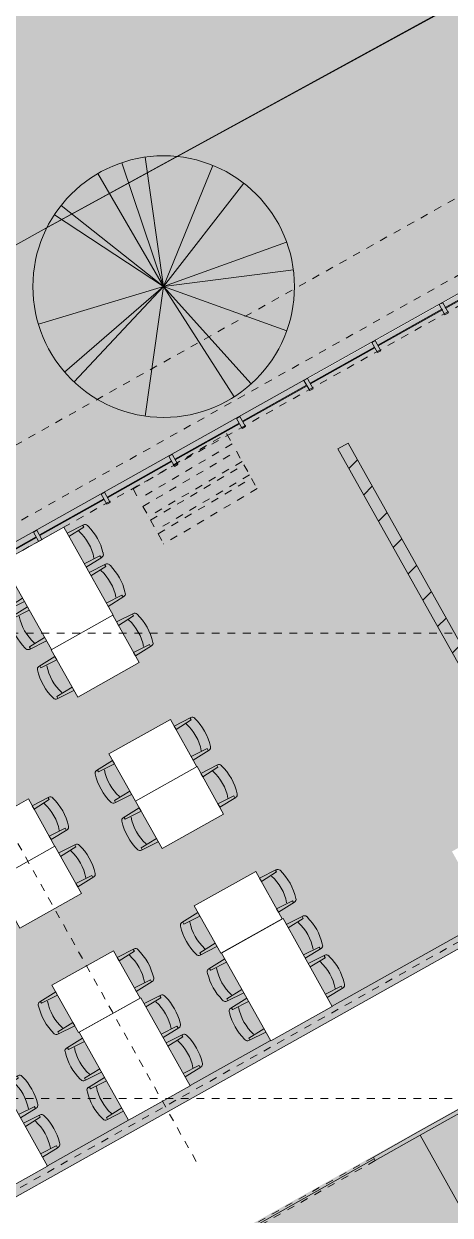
# Model space of a CAD drawing. Header units: metres. Extents: x -11.7 to 73.2, y 41.7 to 99.3.
# Drawn here: x 26.66 to 32.16, y 63.12 to 78.48 of the extents above; entities that cross this region are included whole.
import ezdxf

# ---------------------------------------------------------------- set-up
doc = ezdxf.new("R2010")
doc.units = ezdxf.units.M
for name, pattern in [('Basculante', [0.004, 0.0025, -0.0015]), ('LíneaDeRejilla', [0.021, 0.012, -0.003, 0.003, -0.003]), ('Oculto', [0.006, 0.004, -0.002]), ('Overhead', [0.004, 0.0025, -0.0015])]:
    doc.linetypes.add(name, pattern=pattern)
for name, color, linetype, lineweight in [('A-BRND', 11, 'Continuous', 5), ('A-DETL-GENF', 92, 'Continuous', 5), ('A-DETL-LNOC', 90, 'Oculto', 5), ('A-FLOR-PROY', 1, 'Overhead', 5), ('A-GLAZ-CURT', 52, 'Continuous', 9), ('A-GLAZ-CWMG', 51, 'Continuous', 13), ('A-MURO-ACHU', 111, 'Continuous', 9), ('A-PISO', 51, 'Continuous', 9), ('A-PISO-ACHU', 8, 'Continuous', 9), ('A-PISO-RAMP', 51, 'Continuous', 5), ('A-PSAJ-ARBOL', 71, 'Continuous', 5), ('A-VENT-CORT', 52, 'Continuous', 5), ('A-VENT-CORT-MARC', 51, 'Continuous', 5), ('A-WALL', 113, 'Continuous', 18), ('S-REJI', 1, 'Continuous', 5)]:
    doc.layers.add(name, color=color, linetype=linetype, lineweight=lineweight)

# ---------------------------------------------------------------- blocks, each defined once
blk = doc.blocks.new('M_RPC Tree - Deciduous - Scarlet Oak - 6 mts-1356157-Nivel 1')
at = {"layer": 'A-PSAJ-ARBOL'}
for q in [(-0.539, 1.598), (-0.239, 1.669), (0.634, 1.563), (-0.848, 1.458), (1.032, 1.334), (-1.409, 0.927), (-1.323, 1.046), (1.585, 0.575), (1.673, 0.215), (-1.615, -0.485), (-1.277, -1.101), (-1.155, -1.229), (-0.24, -1.669), (0.91, -1.42), (1.129, -1.253), (1.587, -0.57)]:
    blk.add_line((0, 0), q, dxfattribs=at)
for start, end in [(360, 180), (180, 360)]:
    blk.add_arc((0, 0), 1.687, start, end, dxfattribs=at)
blk = doc.blocks.new('Panel de sistema - Vidrio-10-1633758-Nivel 1')
at = {"layer": 'A-GLAZ-CURT'}
for p, q in [((0.475, 0.005), (-0.475, 0.005)), ((-0.475, 0.005), (-0.475, -0.005)), ((0.475, -0.005), (0.475, 0.005)), ((-0.475, -0.005), (0.475, -0.005))]:
    blk.add_line(p, q, dxfattribs=at)
blk = doc.blocks.new('Montante rectangular - 50x150-V2-Nivel 1')
at = {"layer": 'A-GLAZ-CWMG'}
for p, q in [((-0.025, 0.075), (0.025, 0.075)), ((-0.025, -0.075), (-0.025, 0.075)), ((0.025, 0.075), (0.025, -0.075)), ((0.025, -0.075), (-0.025, -0.075))]:
    blk.add_line(p, q, dxfattribs=at)
blk = doc.blocks.new('Montante rectangular - 50x150-1633746-Nivel 1')
at = {"layer": 'A-GLAZ-CWMG'}
for p, q in [((-0.025, 0.075), (0.025, 0.075)), ((-0.025, -0.075), (-0.025, 0.075)), ((0.025, 0.075), (0.025, -0.075)), ((0.025, -0.075), (-0.025, -0.075))]:
    blk.add_line(p, q, dxfattribs=at)
blk = doc.blocks.new('Montante rectangular - 50x150-V3-Nivel 1')
at = {"layer": 'A-GLAZ-CWMG'}
for p, q in [((-0.025, -0.075), (-0.025, 0.062)), ((0.025, 0.062), (0.025, -0.075)), ((0.025, -0.075), (-0.025, -0.075))]:
    blk.add_line(p, q, dxfattribs=at)
blk = doc.blocks.new('Top Rail Type - Top Rail_Internal_-V35-Nivel 1')
at = {"layer": 'A-BRND'}
for p, q in [((32.792, 64.78), (31.746, 64.192)), ((32.816, 64.737), (31.77, 64.149)), ((31.746, 64.192), (31.166, 63.866)), ((31.77, 64.149), (31.19, 63.823)), ((31.19, 63.823), (31.166, 63.866))]:
    blk.add_line(p, q, dxfattribs=at)
at = {"layer": 'A-BRND', "linetype": 'Basculante'}
for p, q in [((31.166, 63.866), (27.752, 61.947)), ((31.19, 63.823), (27.776, 61.903)), ((31.19, 63.823), (31.166, 63.866))]:
    blk.add_line(p, q, dxfattribs=at)
blk = doc.blocks.new('MesadeComedor 4p Parametrica-Planta - Mesa de Comedor de 4 Puestos-V37-Nivel 1')
at = {"layer": 'A-DETL-GENF'}
for p, q in [((-0.617, 0.694), (-0.628, 0.455)), ((-0.615, 0.682), (-0.59, 0.682)), ((-0.589, 0.681), (-0.579, 0.455)), ((-0.57, 0.738), (-0.587, 0.733)), ((-0.167, 0.733), (-0.184, 0.738)), ((-0.166, 0.681), (-0.176, 0.455)), ((-0.136, 0.682), (-0.165, 0.682)), ((-0.127, 0.455), (-0.137, 0.694)), ((-0.037, 0.694), (-0.048, 0.455)), ((-0.035, 0.682), (-0.01, 0.682)), ((-0.009, 0.681), (0.001, 0.455)), ((0.01, 0.738), (-0.007, 0.733)), ((0.413, 0.733), (0.396, 0.738)), ((0.414, 0.681), (0.404, 0.455)), ((0.444, 0.682), (0.415, 0.682)), ((0.453, 0.455), (0.443, 0.694)), ((0.585, 0.455), (-0.715, 0.455)), ((-0.715, 0.455), (-0.715, -0.455)), ((0.585, -0.455), (0.585, 0.455)), ((-0.715, -0.455), (0.585, -0.455)), ((-0.628, -0.455), (-0.617, -0.698)), ((-0.589, -0.685), (-0.579, -0.455)), ((-0.166, -0.685), (-0.176, -0.455)), ((-0.137, -0.698), (-0.127, -0.455)), ((-0.048, -0.455), (-0.037, -0.698)), ((-0.009, -0.685), (0.001, -0.455)), ((0.414, -0.685), (0.404, -0.455)), ((0.443, -0.698), (0.453, -0.455)), ((-0.615, -0.686), (-0.59, -0.686)), ((-0.587, -0.736), (-0.57, -0.741)), ((-0.184, -0.741), (-0.167, -0.736)), ((-0.136, -0.686), (-0.165, -0.686)), ((-0.035, -0.686), (-0.01, -0.686)), ((-0.007, -0.736), (0.01, -0.741)), ((0.396, -0.741), (0.413, -0.736)), ((0.444, -0.686), (0.415, -0.686))]:
    blk.add_line(p, q, dxfattribs=at)
for centre, radius, start, end in [((-0.576, 0.693), 0.0417, 106.4199, 177.4596), ((-0.59, 0.681), 0.00104, 2.5404, 90), ((-0.377, 0.006), 0.627, 71.5812, 108.4188), ((-0.377, 0.043), 0.721, 74.4748, 105.5252), ((-0.179, 0.693), 0.0417, 2.5404, 73.5801), ((-0.165, 0.681), 0.00104, 90, 177.4596), ((0.004, 0.693), 0.0417, 106.4199, 177.4596), ((-0.01, 0.681), 0.00104, 2.5404, 90), ((0.203, 0.006), 0.627, 71.5812, 108.4188), ((0.203, 0.043), 0.721, 74.4748, 105.5252), ((0.401, 0.693), 0.0417, 2.5404, 73.5801), ((0.415, 0.681), 0.00104, 90, 177.4596), ((-0.377, -0.01), 0.627, 251.5812, 288.4188), ((0.203, -0.01), 0.627, 251.5812, 288.4188), ((-0.576, -0.696), 0.0417, 182.5404, 253.5801), ((-0.59, -0.685), 0.00104, 270, 357.4596), ((-0.377, -0.046), 0.721, 254.4748, 285.5252), ((-0.179, -0.696), 0.0417, 286.4199, 357.4596), ((-0.165, -0.685), 0.00104, 182.5404, 270), ((0.004, -0.696), 0.0417, 182.5404, 253.5801), ((-0.01, -0.685), 0.00104, 270, 357.4596), ((0.203, -0.046), 0.721, 254.4748, 285.5252), ((0.401, -0.696), 0.0417, 286.4199, 357.4596), ((0.415, -0.685), 0.00104, 182.5404, 270)]:
    blk.add_arc(centre, radius, start, end, dxfattribs=at)
blk = doc.blocks.new('MesadeComedor 2p Parametrica-Planta - Mesa de Comedor Pequeña de 2 Puestos-V38-Nivel 1')
at = {"layer": 'A-DETL-GENF'}
for p, q in [((-0.616, 0.455), (-0.605, 0.698)), ((-0.605, 0.686), (-0.577, 0.686)), ((-0.577, 0.686), (-0.566, 0.455)), ((-0.164, 0.455), (-0.153, 0.685)), ((-0.153, 0.685), (-0.125, 0.685)), ((-0.125, 0.698), (-0.114, 0.455)), ((-0.015, 0.455), (-0.715, 0.455)), ((-0.715, 0.455), (-0.715, -0.455)), ((-0.715, 0.455), (-0.015, 0.455)), ((-0.715, -0.455), (-0.715, 0.455)), ((-0.566, 0.455), (-0.616, 0.455)), ((-0.114, 0.455), (-0.164, 0.455)), ((-0.715, -0.455), (-0.015, -0.455)), ((-0.015, -0.455), (-0.715, -0.455)), ((-0.566, -0.455), (-0.616, -0.455)), ((-0.616, -0.455), (-0.605, -0.698)), ((-0.577, -0.686), (-0.566, -0.455)), ((-0.114, -0.455), (-0.164, -0.455)), ((-0.164, -0.455), (-0.153, -0.685)), ((-0.125, -0.698), (-0.114, -0.455)), ((-0.605, -0.686), (-0.577, -0.686)), ((-0.153, -0.685), (-0.125, -0.685))]:
    blk.add_line(p, q, dxfattribs=at)
for centre, radius, start, end in [((-0.563, 0.696), 0.0417, 106.4199, 177.4596), ((-0.365, 0.023), 0.743, 73.5801, 106.4199), ((-0.365, 0.01), 0.627, 71.5812, 108.4188), ((-0.167, 0.696), 0.0417, 2.5404, 73.5801), ((-0.365, -0.01), 0.627, 251.5812, 288.4188), ((-0.563, -0.696), 0.0417, 182.5404, 253.5801), ((-0.365, -0.023), 0.743, 253.5801, 286.4199), ((-0.167, -0.696), 0.0417, 286.4199, 357.4596)]:
    blk.add_arc(centre, radius, start, end, dxfattribs=at)
blk = doc.blocks.new('MesadeComedor 2p Parametrica-Planta - Mesa de Comedor Pequeña de 2 Puestos-V39-Nivel 1')
at = {"layer": 'A-DETL-GENF'}
for p, q in [((-0.616, 0.455), (-0.605, 0.698)), ((-0.605, 0.686), (-0.577, 0.686)), ((-0.577, 0.686), (-0.566, 0.455)), ((-0.164, 0.455), (-0.153, 0.685)), ((-0.153, 0.685), (-0.125, 0.685)), ((-0.125, 0.698), (-0.114, 0.455)), ((-0.015, 0.455), (-0.715, 0.455)), ((-0.715, 0.455), (-0.715, -0.455)), ((-0.715, 0.455), (-0.015, 0.455)), ((-0.715, -0.455), (-0.715, 0.455)), ((-0.566, 0.455), (-0.616, 0.455)), ((-0.114, 0.455), (-0.164, 0.455)), ((-0.015, -0.455), (-0.015, 0.455)), ((-0.015, 0.455), (-0.015, -0.455)), ((-0.715, -0.455), (-0.015, -0.455)), ((-0.015, -0.455), (-0.715, -0.455)), ((-0.566, -0.455), (-0.616, -0.455)), ((-0.616, -0.455), (-0.605, -0.698)), ((-0.577, -0.686), (-0.566, -0.455)), ((-0.114, -0.455), (-0.164, -0.455)), ((-0.164, -0.455), (-0.153, -0.685)), ((-0.125, -0.698), (-0.114, -0.455)), ((-0.605, -0.686), (-0.577, -0.686)), ((-0.153, -0.685), (-0.125, -0.685))]:
    blk.add_line(p, q, dxfattribs=at)
for centre, radius, start, end in [((-0.563, 0.696), 0.0417, 106.4199, 177.4596), ((-0.365, 0.023), 0.743, 73.5801, 106.4199), ((-0.365, 0.01), 0.627, 71.5812, 108.4188), ((-0.167, 0.696), 0.0417, 2.5404, 73.5801), ((-0.365, -0.01), 0.627, 251.5812, 288.4188), ((-0.563, -0.696), 0.0417, 182.5404, 253.5801), ((-0.365, -0.023), 0.743, 253.5801, 286.4199), ((-0.167, -0.696), 0.0417, 286.4199, 357.4596)]:
    blk.add_arc(centre, radius, start, end, dxfattribs=at)
blk = doc.blocks.new('MesadeComedor 4p Parametrica-Planta - Mesa de Comedor de 4 Puestos-V40-Nivel 1')
at = {"layer": 'A-DETL-GENF'}
for p, q in [((-0.617, 0.694), (-0.628, 0.455)), ((-0.615, 0.682), (-0.59, 0.682)), ((-0.589, 0.681), (-0.579, 0.455)), ((-0.57, 0.738), (-0.587, 0.733)), ((-0.167, 0.733), (-0.184, 0.738)), ((-0.166, 0.681), (-0.176, 0.455)), ((-0.136, 0.682), (-0.165, 0.682)), ((-0.127, 0.455), (-0.137, 0.694)), ((-0.037, 0.694), (-0.048, 0.455)), ((-0.035, 0.682), (-0.01, 0.682)), ((-0.009, 0.681), (0.001, 0.455)), ((0.01, 0.738), (-0.007, 0.733)), ((0.413, 0.733), (0.396, 0.738)), ((0.414, 0.681), (0.404, 0.455)), ((0.444, 0.682), (0.415, 0.682)), ((0.453, 0.455), (0.443, 0.694)), ((0.585, 0.455), (-0.715, 0.455)), ((-0.715, 0.455), (-0.715, -0.455)), ((0.585, 0.451), (0.585, 0.455)), ((-0.715, -0.455), (0.583, -0.455)), ((-0.628, -0.455), (-0.617, -0.698)), ((-0.589, -0.685), (-0.579, -0.455)), ((-0.166, -0.685), (-0.176, -0.455)), ((-0.137, -0.698), (-0.127, -0.455)), ((-0.048, -0.455), (-0.037, -0.698)), ((-0.009, -0.685), (0.001, -0.455)), ((0.414, -0.685), (0.404, -0.455)), ((0.443, -0.698), (0.453, -0.455)), ((-0.615, -0.686), (-0.59, -0.686)), ((-0.587, -0.736), (-0.57, -0.741)), ((-0.184, -0.741), (-0.167, -0.736)), ((-0.136, -0.686), (-0.165, -0.686)), ((-0.035, -0.686), (-0.01, -0.686)), ((-0.007, -0.736), (0.01, -0.741)), ((0.396, -0.741), (0.413, -0.736)), ((0.444, -0.686), (0.415, -0.686))]:
    blk.add_line(p, q, dxfattribs=at)
for centre, radius, start, end in [((-0.576, 0.693), 0.0417, 106.4199, 177.4596), ((-0.59, 0.681), 0.00104, 2.5404, 90), ((-0.377, 0.006), 0.627, 71.5812, 108.4188), ((-0.377, 0.043), 0.721, 74.4748, 105.5252), ((-0.179, 0.693), 0.0417, 2.5404, 73.5801), ((-0.165, 0.681), 0.00104, 90, 177.4596), ((0.004, 0.693), 0.0417, 106.4199, 177.4596), ((-0.01, 0.681), 0.00104, 2.5404, 90), ((0.203, 0.006), 0.627, 71.5812, 108.4188), ((0.203, 0.043), 0.721, 74.4748, 105.5252), ((0.401, 0.693), 0.0417, 2.5404, 73.5801), ((0.415, 0.681), 0.00104, 90, 177.4596), ((-0.377, -0.01), 0.627, 251.5812, 288.4188), ((0.203, -0.01), 0.627, 251.5812, 288.4188), ((-0.576, -0.696), 0.0417, 182.5404, 253.5801), ((-0.59, -0.685), 0.00104, 270, 357.4596), ((-0.377, -0.046), 0.721, 254.4748, 285.5252), ((-0.179, -0.696), 0.0417, 286.4199, 357.4596), ((-0.165, -0.685), 0.00104, 182.5404, 270), ((0.004, -0.696), 0.0417, 182.5404, 253.5801), ((-0.01, -0.685), 0.00104, 270, 357.4596), ((0.203, -0.046), 0.721, 254.4748, 285.5252), ((0.401, -0.696), 0.0417, 286.4199, 357.4596), ((0.415, -0.685), 0.00104, 182.5404, 270)]:
    blk.add_arc(centre, radius, start, end, dxfattribs=at)

msp = doc.modelspace()

# ---------------------------------------------------------------- hatches: boundary and pattern name
at = {"layer": 'A-DETL-GENF'}
for color, points in [(7, [(33.895, 67.471), (35.022, 68.106), (34.47, 69.092), (34.601, 69.166), (35.081, 68.308), (40.701, 71.459), (40.555, 71.72), (40.685, 71.794), (40.905, 71.401), (41.995, 72.014), (41.337, 73.188), (40.944, 72.968), (40.871, 73.099), (41.264, 73.319), (40.677, 74.365), (39.586, 73.754), (40.245, 72.579), (40.115, 72.505), (37.687, 76.836), (37.818, 76.909), (39.513, 73.885), (40.603, 74.496), (38.46, 78.32), (38.526, 78.357), (38.465, 78.465), (30.298, 73.887), (33.341, 68.459), (33.685, 68.652), (33.758, 68.521), (33.414, 68.329), (33.894, 67.473)]), (10, [(51.012, 55.917), (54.381, 55.919), (54.381, 73.997), (49.207, 71.088), (47.969, 73.285), (26.695, 61.379), (27.997, 59.062), (49.236, 71.036), (49.236, 55.917), (49.279, 55.917)])]:
    msp.add_hatch(color=color, dxfattribs=at).paths.add_polyline_path(points, flags=0)
h = msp.add_hatch(color=7, dxfattribs=at)
h.paths.add_polyline_path([(25.241, 62.621), (26.287, 63.209), (26.217, 63.334), (26.17, 63.307), (25.727, 64.098), (25.6, 64.027), (25.551, 64.114), (25.678, 64.185), (25.535, 64.441), (26.328, 64.886), (26.964, 63.758), (28.008, 64.344), (27.373, 65.477), (28.167, 65.922), (28.803, 64.789), (29.84, 65.37), (29.207, 66.499), (30.001, 66.944), (30.634, 65.815), (32.66, 66.951), (32.18, 67.809), (32.311, 67.882), (32.865, 66.894), (33.894, 67.473), (33.414, 68.329), (33.169, 68.191), (33.096, 68.322), (33.341, 68.459), (30.292, 73.898), (21.638, 69.049), (25.241, 62.622)], flags=0)
h.paths.add_polyline_path([(25.532, 64.446), (25.19, 65.056), (25.984, 65.501), (26.326, 64.891), (25.535, 64.447)], flags=0)
h.paths.add_polyline_path([(27.364, 65.473), (27.021, 66.084), (27.815, 66.529), (28.157, 65.918), (27.373, 65.479)], flags=0)
h.paths.add_polyline_path([(24.781, 65.787), (24.095, 67.007), (24.889, 67.452), (25.574, 66.232), (24.817, 65.807)], flags=0)
h.paths.add_polyline_path([(29.198, 66.496), (28.856, 67.106), (29.65, 67.551), (29.992, 66.941), (29.207, 66.501)], flags=0)
h.paths.add_polyline_path([(26.609, 66.82), (25.923, 68.041), (26.717, 68.486), (27.403, 67.265), (26.729, 66.888)], flags=0)
h.paths.add_polyline_path([(23.683, 67.737), (23.34, 68.348), (23.344, 68.35), (22.71, 69.481), (23.504, 69.926), (24.139, 68.792), (24.136, 68.79), (24.476, 68.182), (24.205, 68.03)], flags=0)
h.paths.add_polyline_path([(28.441, 67.847), (27.755, 69.068), (28.549, 69.512), (29.234, 68.292), (28.891, 68.099)], flags=0)
h.paths.add_polyline_path([(25.513, 68.767), (25.171, 69.377), (25.183, 69.384), (24.548, 70.517), (25.342, 70.962), (25.978, 69.828), (25.965, 69.821), (26.307, 69.212), (25.923, 68.996)], flags=0)
h.paths.add_polyline_path([(27.354, 69.798), (27.012, 70.409), (27.015, 70.411), (26.38, 71.543), (27.174, 71.988), (27.808, 70.854), (27.806, 70.852), (28.147, 70.243), (27.403, 69.826)], flags=0)
at = {"layer": 'A-MURO-ACHU', "lineweight": 5}
h = msp.add_hatch(dxfattribs=at)
h.set_pattern_fill('FP_1', color=256, style=0, pattern_type=2)
h.set_pattern_definition([(45, (0, 0), (-0.265165, 0.265165), [])])
h.paths.add_polyline_path([(33.272, 68.429), (33.403, 68.502), (30.84, 73.073), (30.71, 73), (33.126, 68.69)], flags=0)
at = {"layer": 'A-MURO-ACHU'}
msp.add_hatch(color=256, dxfattribs=at).paths.add_polyline_path([(26.419, 63.281), (32.864, 66.896), (32.791, 67.025), (30.634, 65.815), (30.637, 65.81), (29.843, 65.365), (29.84, 65.37), (26.962, 63.757), (26.964, 63.752), (26.348, 63.407), (26.418, 63.283)], flags=0)
at = {"layer": 'A-PISO-ACHU'}
h = msp.add_hatch(color=256, dxfattribs=at)
h.paths.add_polyline_path([(-5.714, 41.658), (19.599, 41.658), (19.605, 42.464), (40.933, 42.478), (40.946, 41.658), (44.914, 41.658), (44.914, 42.48), (49.914, 42.481), (49.914, 42.473), (54.904, 42.467), (54.904, 41.658), (54.914, 41.658), (54.914, 42.487), (58.671, 42.49), (57.849, 43.512), (57.759, 43.633), (57.679, 43.76), (57.608, 43.893), (57.547, 44.031), (57.497, 44.173), (57.458, 44.319), (57.43, 44.467), (57.413, 44.616), (57.408, 44.767), (57.416, 57.285), (57.416, 79.65), (59.917, 86.617), (59.925, 86.624), (59.917, 86.63), (59.917, 92.022), (59.937, 92.025), (59.938, 92.176), (59.913, 92.171), (59.911, 92.211), (59.893, 92.408), (59.857, 92.628), (59.826, 92.772), (59.775, 92.954), (59.72, 93.115), (59.744, 93.126), (59.671, 93.306), (59.587, 93.481), (59.489, 93.654), (59.488, 93.656), (59.386, 93.814), (59.271, 93.971), (59.146, 94.12), (59.012, 94.261), (58.87, 94.394), (58.719, 94.517), (58.562, 94.631), (58.397, 94.735), (58.227, 94.828), (58.05, 94.911), (57.87, 94.983), (57.685, 95.043), (57.496, 95.092), (57.305, 95.129), (57.079, 95.156), (56.886, 95.167), (56.707, 95.167), (56.506, 95.154), (56.311, 95.129), (56.119, 95.092), (55.93, 95.043), (55.744, 94.983), (55.563, 94.911), (55.393, 94.831), (25.532, 78.496), (-2.224, 62.875), (-2.521, 62.641), (-2.81, 62.398), (-3.092, 62.145), (-3.365, 61.884), (-3.63, 61.615), (-3.887, 61.338), (-4.184, 60.991), (-4.425, 60.691), (-4.656, 60.384), (-4.861, 60.093), (-5.072, 59.772), (-5.273, 59.444), (-5.464, 59.111), (-5.601, 58.856), (-5.77, 58.518), (-5.928, 58.175), (-6.075, 57.827), (-6.227, 57.429), (-6.336, 57.118), (26.988, 75.873), (54.461, 90.902), (54.461, 90.864), (54.482, 90.875), (54.482, 87.45), (54.461, 87.439), (54.461, 46.001), (-5.712, 46.001)], flags=0)
h.paths.add_polyline_path([(67.406, 45.89), (67.409, 50.912), (73.16, 50.909), (73.16, 51.904), (68.416, 51.907), (68.415, 93.643), (68.405, 93.658), (68.398, 93.655), (66.287, 95.202), (66.248, 95.297), (66.229, 95.323), (66.151, 95.451), (66.084, 95.584), (66.026, 95.722), (65.979, 95.864), (65.943, 96.009), (65.938, 96.009), (65.891, 96.157), (65.918, 96.156), (65.916, 97.029), (65.889, 97.163), (69.835, 99.325), (65.321, 99.325), (65.213, 99.199), (65.126, 99.017), (65.053, 98.836), (64.992, 98.651), (64.944, 98.462), (64.907, 98.27), (64.884, 98.083), (64.892, 96.089), (64.918, 95.908), (64.958, 95.718), (65.01, 95.53), (65.075, 95.346), (65.151, 95.167), (65.238, 94.993), (65.337, 94.825), (65.447, 94.664), (65.566, 94.511), (67.438, 93.14), (67.412, 55.141), (65.53, 53.447), (65.421, 53.313), (65.321, 53.172), (65.231, 53.023), (65.157, 52.879), (65.108, 52.773), (65.051, 52.623), (65.004, 52.469), (64.968, 52.313), (64.941, 52.154), (64.926, 51.995), (64.92, 50.253), (64.92, 49.186), (64.917, 49.186), (64.913, 47.95), (64.976, 47.772), (65.051, 47.597), (65.137, 47.428), (65.233, 47.265), (65.34, 47.108), (65.456, 46.957), (65.581, 46.815), (65.715, 46.681), (65.858, 46.555), (66.008, 46.439), (66.165, 46.333), (66.328, 46.236), (66.498, 46.151), (66.672, 46.076), (66.851, 46.012), (67.033, 45.96), (67.218, 45.919)], flags=0)
h.paths.add_polyline_path([(20.152, 57.717), (49.236, 57.717), (49.236, 71.036), (27.997, 59.062), (26.695, 61.379), (20.172, 57.728)], flags=0)
h.paths.add_polyline_path([(-9.942, 67.27), (-9.634, 67.277), (-9.331, 67.295), (-9.026, 67.325), (-8.723, 67.366), (-8.422, 67.419), (22.136, 84.617), (49.022, 99.325), (42.771, 99.325), (20.68, 87.24), (-11.749, 68.989), (-11.749, 67.478), (-11.725, 67.475), (-11.434, 67.435), (-11.123, 67.378), (-10.839, 67.317), (-10.554, 67.291), (-10.248, 67.275)], flags=0)
h = msp.add_hatch(color=256, dxfattribs=at)
h.paths.add_polyline_path([(36.012, 46.001), (54.461, 46.001), (54.461, 47.467), (53.111, 47.467), (53.111, 48.267), (31.566, 48.267), (31.566, 48.252), (28.891, 48.252), (28.891, 48.267), (19.841, 48.267), (19.841, 48.252), (17.216, 48.252), (17.216, 48.267), (12.185, 48.267), (12.185, 47.467), (10.835, 47.468), (10.835, 49.341), (7.078, 47.231), (1.251, 57.627), (54.482, 87.45), (54.482, 90.875), (26.928, 75.839), (-5.708, 57.472), (-5.685, 46.001), (30.706, 46.001)], flags=0)
h.paths.add_polyline_path([(54.311, 47.617), (54.311, 48.267), (53.261, 48.267), (53.261, 47.617)], flags=0)

# ---------------------------------------------------------------- linework, layer by layer
at = {"layer": 'A-DETL-LNOC'}
for p, q in [((0.996, 57.315), (42.169, 80.395)), ((28.07, 72.483), (29.274, 73.196)), ((29.274, 73.196), (29.347, 73.064)), ((29.347, 73.064), (28.142, 72.352)), ((28.195, 72.256), (29.4, 72.969)), ((29.473, 72.838), (28.268, 72.125)), ((29.4, 72.969), (29.473, 72.838)), ((28.293, 72.081), (29.497, 72.794)), ((29.57, 72.663), (28.365, 71.95)), ((29.497, 72.794), (29.57, 72.663)), ((28.39, 71.906), (29.594, 72.619)), ((29.594, 72.619), (29.667, 72.488)), ((28.07, 72.483), (28.142, 72.352)), ((29.667, 72.488), (28.462, 71.775)), ((28.195, 72.256), (28.268, 72.125)), ((28.293, 72.081), (28.365, 71.95)), ((28.39, 71.906), (28.462, 71.775))]:
    msp.add_line(p, q, dxfattribs=at)
at = {"layer": 'A-FLOR-PROY'}
msp.add_line((44.077, 82.871), (-1.628, 57.251), dxfattribs=at)
at = {"layer": 'A-PISO'}
for p, q in [((54.482, 90.875), (26.928, 75.839)), ((26.988, 75.873), (54.461, 90.902)), ((1.251, 57.627), (54.482, 87.45)), ((26.988, 75.873), (-6.336, 57.118))]:
    msp.add_line(p, q, dxfattribs=at)
at = {"layer": 'A-PISO-RAMP'}
for p, q in [((31.77, 64.149), (32.338, 63.138)), ((31.178, 63.846), (26.718, 61.338))]:
    msp.add_line(p, q, dxfattribs=at)
at = {"layer": 'A-WALL'}
for p, q in [((30.84, 73.073), (30.71, 73)), ((30.71, 73), (33.272, 68.429)), ((33.403, 68.502), (30.84, 73.073)), ((26.288, 63.207), (32.865, 66.894)), ((32.66, 66.951), (30.634, 65.815)), ((29.84, 65.37), (28.802, 64.789)), ((28.008, 64.344), (26.962, 63.757))]:
    msp.add_line(p, q, dxfattribs=at)
at = {"layer": 'S-REJI', "linetype": 'LíneaDeRejilla'}
for p, q in [((49.919, 85.137), (-1.877, 56.103)), ((50.427, 76.824), (1.79, 49.561)), ((50.384, 70.624), (6.753, 70.624)), ((28.881, 63.812), (25.825, 69.264)), ((50.384, 64.624), (6.753, 64.624))]:
    msp.add_line(p, q, dxfattribs=at)

# ---------------------------------------------------------------- block references
at = {"layer": 'A-BRND'}
msp.add_blockref('Top Rail Type - Top Rail_Internal_-V35-Nivel 1', (0, 0), dxfattribs=at)
at = {"layer": 'A-DETL-GENF'}
for name, p, rotation in [('MesadeComedor 4p Parametrica-Planta - Mesa de Comedor de 4 Puestos-V40-Nivel 1', (27.126, 71.142), 299.2725903057579), ('MesadeComedor 2p Parametrica-Planta - Mesa de Comedor Pequeña de 2 Puestos-V39-Nivel 1', (27.758, 70.008), 299.2725903057571), ('MesadeComedor 2p Parametrica-Planta - Mesa de Comedor Pequeña de 2 Puestos-V38-Nivel 1', (28.501, 68.666), 299.2725903057571), ('MesadeComedor 2p Parametrica-Planta - Mesa de Comedor Pequeña de 2 Puestos-V39-Nivel 1', (28.845, 68.056), 299.2725903057571), ('MesadeComedor 2p Parametrica-Planta - Mesa de Comedor Pequeña de 2 Puestos-V38-Nivel 1', (26.67, 67.639), 299.2725903057571), ('MesadeComedor 2p Parametrica-Planta - Mesa de Comedor Pequeña de 2 Puestos-V39-Nivel 1', (27.013, 67.029), 299.2725903057571), ('MesadeComedor 2p Parametrica-Planta - Mesa de Comedor Pequeña de 2 Puestos-V39-Nivel 1', (29.602, 66.705), 299.2725903057571), ('MesadeComedor 4p Parametrica-Planta - Mesa de Comedor de 4 Puestos-V37-Nivel 1', (29.954, 66.098), 299.2725903057579), ('MesadeComedor 2p Parametrica-Planta - Mesa de Comedor Pequeña de 2 Puestos-V39-Nivel 1', (27.768, 65.683), 299.2725903057571), ('MesadeComedor 4p Parametrica-Planta - Mesa de Comedor de 4 Puestos-V37-Nivel 1', (28.12, 65.076), 299.2725903057579), ('MesadeComedor 4p Parametrica-Planta - Mesa de Comedor de 4 Puestos-V37-Nivel 1', (26.281, 64.04), 299.2725903057579)]:
    msp.add_blockref(name, p, dxfattribs=dict(at, rotation=rotation))
at = {"layer": 'A-PSAJ-ARBOL'}
msp.add_blockref('M_RPC Tree - Deciduous - Scarlet Oak - 6 mts-1356157-Nivel 1', (28.462, 75.092), dxfattribs=at)
at = {"layer": 'A-VENT-CORT', "rotation": 29.27259030575784}
for p in [(32.511, 75.052), (31.639, 74.563), (30.767, 74.074), (29.894, 73.585), (29.022, 73.096), (28.15, 72.607), (27.277, 72.118), (26.405, 71.629)]:
    msp.add_blockref('Panel de sistema - Vidrio-10-1633758-Nivel 1', p, dxfattribs=at)
at = {"layer": 'A-VENT-CORT-MARC', "extrusion": (0, 0, -1), "rotation": 150.7274096942422}
for name, p in [('Montante rectangular - 50x150-V2-Nivel 1', (-32.075, 74.807)), ('Montante rectangular - 50x150-V2-Nivel 1', (-31.203, 74.318)), ('Montante rectangular - 50x150-V2-Nivel 1', (-30.33, 73.829)), ('Montante rectangular - 50x150-1633746-Nivel 1', (-29.458, 73.34)), ('Montante rectangular - 50x150-1633746-Nivel 1', (-28.586, 72.852)), ('Montante rectangular - 50x150-1633746-Nivel 1', (-27.714, 72.363)), ('Montante rectangular - 50x150-V3-Nivel 1', (-26.841, 71.874))]:
    msp.add_blockref(name, p, dxfattribs=at)

doc.saveas('drawing.dxf')
